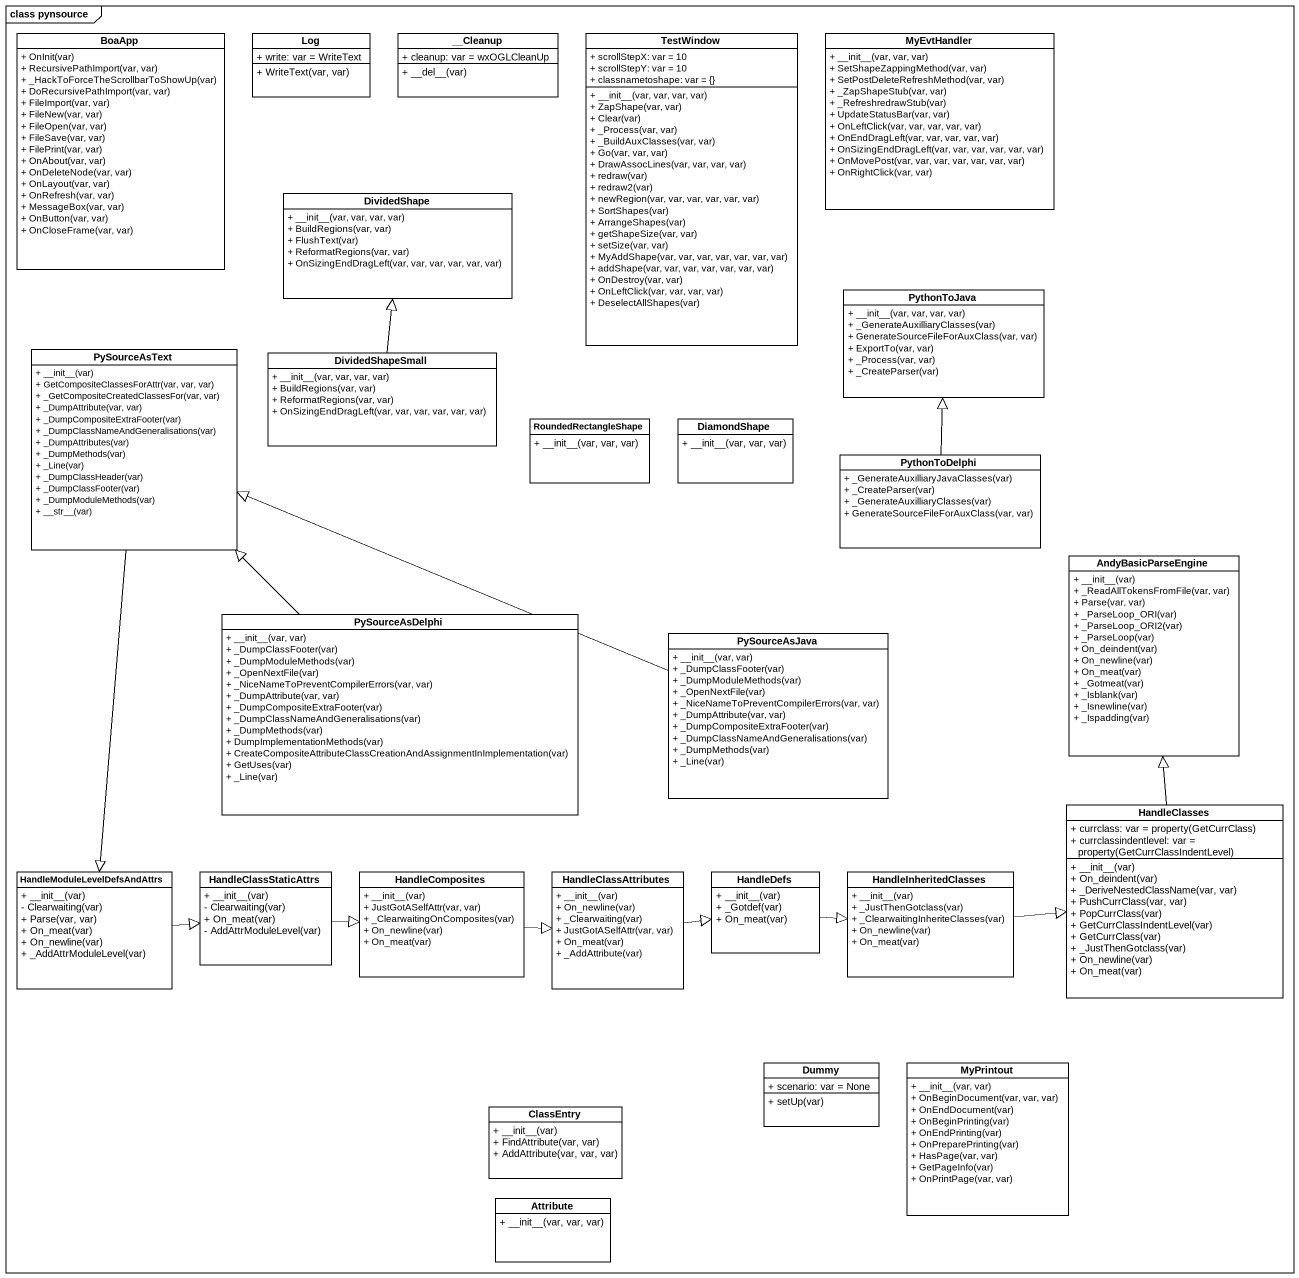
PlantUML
@startuml
mainframe class pynsource
hide circle
hide empty members
skinparam classAttributeIconSize 0
class BoaApp {
  + OnInit(var)
  + RecursivePathImport(var, var)
  + _HackToForceTheScrollbarToShowUp(var)
  + DoRecursivePathImport(var, var)
  + FileImport(var, var)
  + FileNew(var, var)
  + FileOpen(var, var)
  + FileSave(var, var)
  + FilePrint(var, var)
  + OnAbout(var, var)
  + OnDeleteNode(var, var)
  + OnLayout(var, var)
  + OnRefresh(var, var)
  + MessageBox(var, var)
  + OnButton(var, var)
  + OnCloseFrame(var, var)
}
class Log {
  + write: var = WriteText
  + WriteText(var, var)
}
class "__Cleanup" as Cleanup {
  + cleanup: var = wxOGLCleanUp
  + ~__del~__(var)
}
class TestWindow {
  + scrollStepX: var = 10
  + scrollStepY: var = 10
  + classnametoshape: var = {}
  + ~__init~__(var, var, var, var)
  + ZapShape(var, var)
  + Clear(var)
  + _Process(var, var)
  + _BuildAuxClasses(var, var)
  + Go(var, var, var)
  + DrawAssocLines(var, var, var, var)
  + redraw(var)
  + redraw2(var)
  + newRegion(var, var, var, var, var, var)
  + SortShapes(var)
  + ArrangeShapes(var)
  + getShapeSize(var, var)
  + setSize(var, var)
  + MyAddShape(var, var, var, var, var, var, var)
  + addShape(var, var, var, var, var, var, var)
  + OnDestroy(var, var)
  + OnLeftClick(var, var, var, var)
  + DeselectAllShapes(var)
}
class MyEvtHandler {
  + ~__init~__(var, var, var)
  + SetShapeZappingMethod(var, var)
  + SetPostDeleteRefreshMethod(var, var)
  + _ZapShapeStub(var, var)
  + _RefreshredrawStub(var)
  + UpdateStatusBar(var, var)
  + OnLeftClick(var, var, var, var, var)
  + OnEndDragLeft(var, var, var, var, var)
  + OnSizingEndDragLeft(var, var, var, var, var, var)
  + OnMovePost(var, var, var, var, var, var, var)
  + OnRightClick(var, var)
}
class DividedShape {
  + ~__init~__(var, var, var, var)
  + BuildRegions(var, var)
  + FlushText(var)
  + ReformatRegions(var, var)
  + OnSizingEndDragLeft(var, var, var, var, var, var)
}
class PythonToJava {
  + ~__init~__(var, var, var, var)
  + _GenerateAuxilliaryClasses(var)
  + GenerateSourceFileForAuxClass(var, var)
  + ExportTo(var, var)
  + _Process(var, var)
  + _CreateParser(var)
}
class PySourceAsText {
  + ~__init~__(var)
  + GetCompositeClassesForAttr(var, var, var)
  + _GetCompositeCreatedClassesFor(var, var)
  + _DumpAttribute(var, var)
  + _DumpCompositeExtraFooter(var)
  + _DumpClassNameAndGeneralisations(var)
  + _DumpAttributes(var)
  + _DumpMethods(var)
  + _Line(var)
  + _DumpClassHeader(var)
  + _DumpClassFooter(var)
  + _DumpModuleMethods(var)
  + ~__str~__(var)
}
class DividedShapeSmall {
  + ~__init~__(var, var, var, var)
  + BuildRegions(var, var)
  + ReformatRegions(var, var)
  + OnSizingEndDragLeft(var, var, var, var, var, var)
}
class RoundedRectangleShape {
  + ~__init~__(var, var, var)
}
class DiamondShape {
  + ~__init~__(var, var, var)
}
class PythonToDelphi {
  + _GenerateAuxilliaryJavaClasses(var)
  + _CreateParser(var)
  + _GenerateAuxilliaryClasses(var)
  + GenerateSourceFileForAuxClass(var, var)
}
class AndyBasicParseEngine {
  + ~__init~__(var)
  + _ReadAllTokensFromFile(var, var)
  + Parse(var, var)
  + _ParseLoop_ORI(var)
  + _ParseLoop_ORI2(var)
  + _ParseLoop(var)
  + On_deindent(var)
  + On_newline(var)
  + On_meat(var)
  + _Gotmeat(var)
  + _Isblank(var)
  + _Isnewline(var)
  + _Ispadding(var)
}
class PySourceAsDelphi {
  + ~__init~__(var, var)
  + _DumpClassFooter(var)
  + _DumpModuleMethods(var)
  + _OpenNextFile(var)
  + _NiceNameToPreventCompilerErrors(var, var)
  + _DumpAttribute(var, var)
  + _DumpCompositeExtraFooter(var)
  + _DumpClassNameAndGeneralisations(var)
  + _DumpMethods(var)
  + DumpImplementationMethods(var)
  + CreateCompositeAttributeClassCreationAndAssignmentInImplementation(var)
  + GetUses(var)
  + _Line(var)
}
class PySourceAsJava {
  + ~__init~__(var, var)
  + _DumpClassFooter(var)
  + _DumpModuleMethods(var)
  + _OpenNextFile(var)
  + _NiceNameToPreventCompilerErrors(var, var)
  + _DumpAttribute(var, var)
  + _DumpCompositeExtraFooter(var)
  + _DumpClassNameAndGeneralisations(var)
  + _DumpMethods(var)
  + _Line(var)
}
class HandleClasses {
  {field} + currclass: var = property(GetCurrClass)
  {field} + currclassindentlevel: var = property(GetCurrClassIndentLevel)
  + ~__init~__(var)
  + On_deindent(var)
  + _DeriveNestedClassName(var, var)
  + PushCurrClass(var, var)
  + PopCurrClass(var)
  + GetCurrClassIndentLevel(var)
  + GetCurrClass(var)
  + _JustThenGotclass(var)
  + On_newline(var)
  + On_meat(var)
}
class "HandleModuleLevelDefsAndAttrs" as HandleModuleLevelDefsAndAttr {
  + ~__init~__(var)
  - Clearwaiting(var)
  + Parse(var, var)
  + On_meat(var)
  + On_newline(var)
  + _AddAttrModuleLevel(var)
}
class HandleClassStaticAttrs {
  + ~__init~__(var)
  - Clearwaiting(var)
  + On_meat(var)
  - AddAttrModuleLevel(var)
}
class HandleComposites {
  + ~__init~__(var)
  + JustGotASelfAttr(var, var)
  + _ClearwaitingOnComposites(var)
  + On_newline(var)
  + On_meat(var)
}
class HandleClassAttributes {
  + ~__init~__(var)
  + On_newline(var)
  + _Clearwaiting(var)
  + JustGotASelfAttr(var, var)
  + On_meat(var)
  + _AddAttribute(var)
}
class HandleDefs {
  + ~__init~__(var)
  + _Gotdef(var)
  + On_meat(var)
}
class HandleInheritedClasses {
  + ~__init~__(var)
  + _JustThenGotclass(var)
  + _ClearwaitingInheriteClasses(var)
  + On_newline(var)
  + On_meat(var)
}
class Dummy {
  + scenario: var = None
  + setUp(var)
}
class MyPrintout {
  + ~__init~__(var, var)
  + OnBeginDocument(var, var, var)
  + OnEndDocument(var)
  + OnBeginPrinting(var)
  + OnEndPrinting(var)
  + OnPreparePrinting(var)
  + HasPage(var, var)
  + GetPageInfo(var)
  + OnPrintPage(var, var)
}
class ClassEntry {
  + ~__init~__(var)
  + FindAttribute(var, var)
  + AddAttribute(var, var, var)
}
class Attribute {
  + ~__init~__(var, var, var)
}
PySourceAsText --|> HandleModuleLevelDefsAndAttr
DividedShapeSmall -up-|> DividedShape
PythonToDelphi -up-|> PythonToJava
PySourceAsDelphi -up-|> PySourceAsText
PySourceAsJava -left-|> PySourceAsText
HandleClasses -up-|> AndyBasicParseEngine
HandleModuleLevelDefsAndAttr -right-|> HandleClassStaticAttrs
HandleClassStaticAttrs -right-|> HandleComposites
HandleComposites -right-|> HandleClassAttributes
HandleClassAttributes -right-|> HandleDefs
HandleDefs -right-|> HandleInheritedClasses
HandleInheritedClasses -right-|> HandleClasses
@enduml
